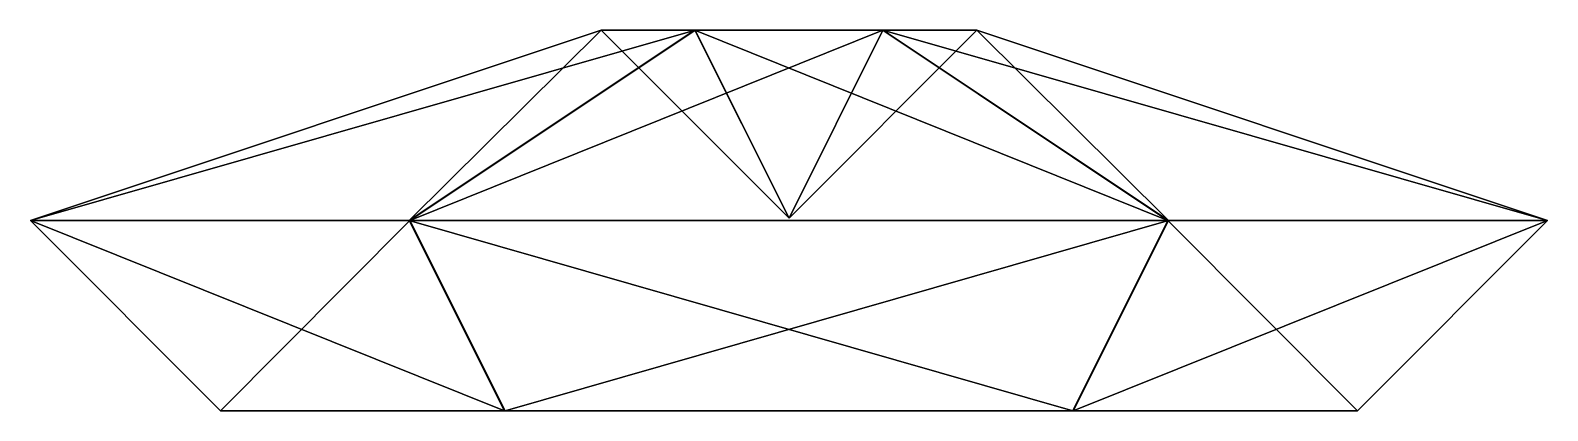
# Model space of a CAD drawing. Header units: metres. Extents: x -0.493 to 0.504, y 0 to 0.25.
import ezdxf

# ---------------------------------------------------------------- set-up
doc = ezdxf.new("R2010")
doc.units = ezdxf.units.M

msp = doc.modelspace()

# ---------------------------------------------------------------- linework, layer by layer
at = {"layer": 'marker'}
for points in [[(-0.05633, 0.25, 0.10684), (-0.49304, 0.125, 0.00027), (-0.2437, 0.125, 0.43165)], [(-0.05633, 0.25, 0.10684), (-0.11806, 0.25, 0.00005), (-0.49304, 0.125, 0.00027)], [(-0.11806, 0.25, 0.00005), (-0.24421, 0.125, -0.43141), (-0.49304, 0.125, 0.00027)], [(-0.11806, 0.25, 0.00005), (-0.05646, 0.25, -0.10681), (-0.24421, 0.125, -0.43141)], [(-0.05646, 0.25, -0.10681), (0.25406, 0.125, -0.43185), (-0.24421, 0.125, -0.43141)], [(0.06701, 0.25, 0.1068), (-0.2437, 0.125, 0.43165), (0.25457, 0.125, 0.4315)], [(0.06701, 0.25, 0.1068), (-0.05633, 0.25, 0.10684), (-0.2437, 0.125, 0.43165)], [(0.00531, 0.12663, -0.00003), (-0.11806, 0.25, 0.00005), (-0.05633, 0.25, 0.10684)], [(0.00531, 0.12663, -0.00003), (-0.05646, 0.25, -0.10681), (-0.11806, 0.25, 0.00005)], [(0.00531, 0.12663, -0.00003), (0.06688, 0.25, -0.10692), (-0.05646, 0.25, -0.10681)], [(-0.05646, 0.25, -0.10681), (0.06688, 0.25, -0.10692), (0.25406, 0.125, -0.43185)], [(0.00531, 0.12663, -0.00003), (-0.05633, 0.25, 0.10684), (0.06701, 0.25, 0.1068)], [(0.00531, 0.12663, -0.00003), (0.06701, 0.25, 0.1068), (0.12867, 0.25, -0.00003)], [(0.00531, 0.12663, -0.00003), (0.12867, 0.25, -0.00003), (0.06688, 0.25, -0.10692)], [(0.06688, 0.25, -0.10692), (0.50366, 0.125, -0.00003), (0.25406, 0.125, -0.43185)], [(0.06688, 0.25, -0.10692), (0.12867, 0.25, -0.00003), (0.50366, 0.125, -0.00003)], [(0.12867, 0.25, -0.00003), (0.06701, 0.25, 0.1068), (0.25457, 0.125, 0.4315)], [(0.12867, 0.25, -0.00003), (0.25457, 0.125, 0.4315), (0.50366, 0.125, -0.00003)], [(-0.2437, 0.125, 0.43165), (-0.49304, 0.125, 0.00027), (-0.36805, 0, 0.0002)], [(-0.49304, 0.125, 0.00027), (-0.18163, 0, -0.32321), (-0.36805, 0, 0.0002)], [(-0.49304, 0.125, 0.00027), (-0.24421, 0.125, -0.43141), (-0.18163, 0, -0.32321)], [(-0.2437, 0.125, 0.43165), (-0.36805, 0, 0.0002), (-0.18124, 0, 0.32338)], [(-0.24421, 0.125, -0.43141), (0.19167, 0, -0.32354), (-0.18163, 0, -0.32321)], [(-0.24421, 0.125, -0.43141), (0.25406, 0.125, -0.43185), (0.19167, 0, -0.32354)], [(0.25457, 0.125, 0.4315), (-0.2437, 0.125, 0.43165), (-0.18124, 0, 0.32338)], [(0.25457, 0.125, 0.4315), (-0.18124, 0, 0.32338), (0.19205, 0, 0.32327)], [(0.25406, 0.125, -0.43185), (0.37866, 0, -0.00003), (0.19167, 0, -0.32354)], [(0.50366, 0.125, -0.00003), (0.19205, 0, 0.32327), (0.37866, 0, -0.00003)], [(0.50366, 0.125, -0.00003), (0.25457, 0.125, 0.4315), (0.19205, 0, 0.32327)], [(0.25406, 0.125, -0.43185), (0.50366, 0.125, -0.00003), (0.37866, 0, -0.00003)]]:
    msp.add_3dface(points, dxfattribs=at)

doc.saveas('drawing.dxf')
